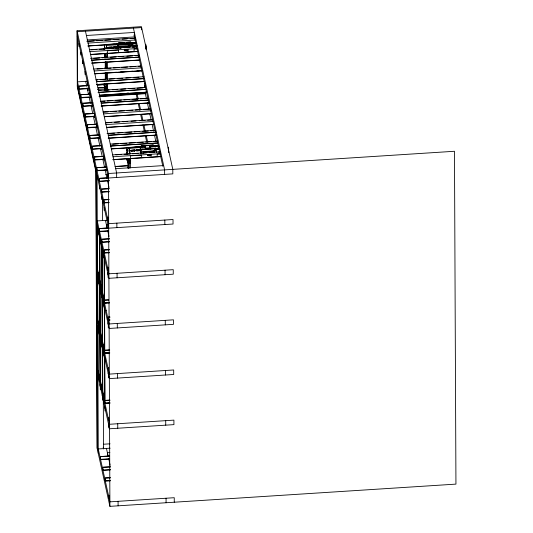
<?xml version="1.0" encoding="UTF-8"?>
<svg xmlns="http://www.w3.org/2000/svg" width="533" height="533" viewBox="0 0 533 533"><rect width="100%" height="100%" fill="white"/><g stroke="black" fill="none" stroke-linecap="round" stroke-linejoin="round"><path stroke-width="0.8" d="M144.956 87.126L144.963 86.133L145.129 87.705L145.109 83.168M108.579 48.25L108.785 47.863M108.452 48.163L108.679 47.177L112.17 47.164L112.01 48.063L109.611 48.25M115.614 47.863L113.716 47.823L114.055 47.524M117.353 47.69C118.266 45.698 112.989 45.845 113.716 47.823M136.734 46.358C132.364 48.296 132.171 43.939 136.741 45.372M134.789 150.799L131.424 151.119L131.071 150.319L134.569 149.966L134.816 150.892M139.926 150.699L136.588 150.912L136.701 150.499L140.059 150.446L136.688 150.779L136.341 149.986L139.839 149.626L140.086 150.559M156.002 149.48L159.287 149.047M156.455 149.666C154.597 148.527 158.454 147.581 159.287 148.347M104.495 49.342L104.368 45.751L104.601 48.423L105.161 47.783L108.885 48.143L112.17 47.77L111.717 47.677M112.17 47.717L117.433 47.43L116.98 47.337M134.816 150.746L134.456 151.079M105.201 79.344L105.794 79.024L105.767 72.495M127.627 46.105A34.732 18.309 -0.3 0 0 130.858 45.698L132.197 45.398L131.818 43.673L130.645 43.753A38.176 20.127 -0.3 0 1 119.532 44.466L118.359 44.539L118.366 45.138L118.632 46.364L119.918 46.404A34.792 18.342 -0.3 0 0 124.336 46.344L125.422 46.284A34.732 18.309 -0.3 0 0 126.534 46.198M118.632 46.364L118.739 46.264A35.731 18.842 -0.3 0 0 132.197 45.398M104.375 46.857L104.721 47.697M145.682 44.919L146.155 49.063M126.861 151.885L126.448 152.158L127.154 153.744L127.374 150.672M168.328 147.888L168.814 152.704M105.84 54.06L104.901 54.832L106.307 53.68M105.041 86.413L107.206 85.213L105.041 86.566L105.154 87.086L107.553 86.932M128.007 159.9L129.419 158.594L128.48 159.514M104.628 79.597L105.307 79.051L105.274 72.521M103.802 49.189L104.215 48.909M119.126 42.867L118.253 43.446L122.47 43.533L122.277 42.66L119.126 42.867L119.126 43.966M104.368 83.908L103.955 84.181L104.548 86.526A0.826 0.433 -0.3 0 0 105.248 86.899M104.368 84.347L104.102 85.3M126.867 152.325L126.448 152.598L126.907 153.937M134.376 150.419L129.466 150.739L128.926 147.601L140.685 146.562A29.175 15.384 -0.3 0 0 144.157 146.668L145.156 146.655L145.462 148.067L150.379 147.754L150.499 149.127L150.066 146.342L151.046 146.229A29.175 15.384 -0.3 0 0 154.37 145.682L158.281 145.716M140.912 147.521L140.905 146.422L141.771 145.835L144.929 145.636L145.123 147.601M128.926 148.454L140.692 147.414A29.175 15.384 -0.3 0 0 144.157 147.521L145.156 147.508L145.442 148.8M159.66 149.247L156.029 149.38M128.3 49.862L124.269 50.115M128.3 50.262L124.269 50.522M128.466 93.015L126.854 93.135M151.385 154.936L147.408 155.196M151.392 155.336L147.441 155.603M145.356 46.144L146.102 46.091M168.255 149.007L168.748 149.067M133.716 46.264L133.503 46.651M150.073 147.195L151.052 147.075A29.175 15.384 -0.3 0 0 154.377 146.535L159.114 146.515M95.807 171.1L77.305 86.946L77.058 30.787L141.418 26.65L172.799 169.374L172.819 173.878L108.459 178.009L77.285 36.217M86.399 35.498L134.383 32.42L134.403 36.924L87.252 39.948M86.752 41.234L135.435 38.103M88.405 41.327L94.181 40.954M96.653 40.794L102.429 40.428M104.908 40.268L110.684 39.895M113.982 39.682L118.932 39.369M122.237 39.156L127.187 38.836M130.485 38.623L135.435 38.303M87.958 43.106L135.842 39.955M127.194 42.347L130.352 42.147L131.444 42.6L127.387 43.213L127.194 42.347L127.2 43.446L127.167 43.093M122.483 42.847L124.702 42.7M105.834 44.499L117.42 43.759L118.966 42.72L130.438 41.98L132.397 42.793L135.668 42.587M129.566 42.993L127.2 43.146L129.992 43.126M136.461 42.687L132.311 43.206M87.972 45.911L106.127 44.745M109.425 44.532L114.375 44.212M87.998 46.031L106.154 44.865M111.93 44.492L114.402 44.339M117.433 47.377L117.786 47.357L117.573 43.906L106.274 44.625L107.113 48.77M117.34 44.772L106.28 45.478L106.727 47.517L108.426 47.404M118.04 43.839A29.175 15.384 -0.3 0 0 122.663 43.933A29.162 15.377 -0.3 0 1 118.053 43.859L118.04 43.593A29.175 15.384 -0.3 0 0 131.718 42.713L132.577 43.093L132.55 43.793L136.575 43.533M118.366 45.138L119.532 45.065A38.176 20.127 -0.3 0 0 130.652 44.352L131.818 44.279L132.091 45.498M108.739 47.29L112.057 47.077M113.722 46.971L117.047 46.757M133.47 45.705L136.728 45.492M108.752 47.444L117.786 46.804M133.35 45.805L132.997 46.378L133.35 46.351M133.756 45.831L136.941 45.631M106.82 47.763L117.46 47.084M133.237 46.065L136.561 45.851M108.552 47.843L117.427 47.277M133.31 46.251L136.748 46.078M134.543 46.644L136.734 46.504M89.464 49.749L136.495 46.731M91.116 49.842L96.893 49.476M99.365 49.316L105.141 48.943M107.619 48.783L113.396 48.41M115.868 48.256L121.644 47.883M124.122 47.723L129.899 47.35M132.371 47.19L136.495 46.931M89.844 51.674L136.901 48.576M137.228 48.863L134.069 49.063L134.083 51.668M90.683 54.426L137.714 51.401M90.71 54.553L137.741 51.528M104.082 53.56L104.521 54.473L104.408 53.413M106.9 53.053L107.533 57.297M107.093 53.093L107.433 55.146L105.014 55.359L104.901 54.679M107.419 56.325L105.021 56.485L104.901 55.958L105.021 56.631L107.419 56.478M90.523 58.37L139.206 55.245M93.821 58.363L99.598 57.99M102.076 57.831L107.026 57.511M110.324 57.297L116.101 56.931M118.579 56.771L123.529 56.451M126.827 56.238L132.604 55.865M135.082 55.712L139.206 55.445M105.028 57.757L107.426 57.604M91.756 60.169L139.613 57.091L91.729 60.242M91.743 63.047L139.599 59.976M91.769 63.174L139.626 60.096M93.708 69.043L140.739 66.025M97.006 69.037L102.782 68.664M105.261 68.504L111.037 68.131M113.509 67.971L119.285 67.604M121.764 67.444L127.54 67.071M130.012 66.911L135.788 66.545M138.267 66.385L140.739 66.225M94.088 70.976L141.145 67.871M111.537 72.541L116.467 72.222M120.578 71.962L124.682 71.695M127.973 71.482L132.904 71.169M137.008 70.902L141.118 70.642M94.921 73.721L141.958 70.702M94.947 73.847L141.985 70.822M96.067 79.777L143.923 76.699M96.067 79.977L97.712 79.87M100.191 79.71L105.967 79.337M109.265 79.124L114.215 78.804M117.52 78.598L122.47 78.278M125.768 78.065L130.718 77.745M134.023 77.532L138.973 77.218M87.332 81.229L77.485 81.862L108.659 223.66L173.018 219.523L173.038 224.027L108.679 228.164L77.298 85.44M96.473 81.622L143.504 78.604M96.446 81.702L144.303 78.624M96.46 84.5L144.316 81.429M96.486 84.627L144.343 81.549M89.011 88.625L79.111 89.258L79.071 86.133L88.278 85.547M97.226 84.967L103.995 84.534M88.998 85.62L79.071 86.133M97.253 85.093L103.848 84.667M104.102 84.86L104.408 85.52L104.308 83.848M104.548 85.147L104.481 86.213L104.475 83.994M107.666 86.806L105.174 87.032L105.188 89.731L107.586 89.577C106.327 78.691 107.799 85.507 107.679 90.51L107.393 89.191M88.984 88.298L79.084 88.938L78.704 87.412M98.059 87.718L104.661 87.292M98.085 88.038L104.688 87.619M107.559 88.058L105.161 88.212L105.048 87.692L105.161 88.365L107.559 88.212M87.472 90.104L89.124 89.997M97.399 89.464L104.841 88.984M105.168 89.491L107.566 89.337M144.923 87.412L144.743 85.866M98.425 90.503L145.456 87.479M98.425 90.703L100.897 90.543M104.202 90.33L109.152 90.01M112.45 89.797L117.4 89.484M120.705 89.271L125.655 88.951M128.953 88.738L134.729 88.365M137.208 88.212L142.984 87.838M98.005 92.402L146.688 89.278M98.805 92.429L146.662 89.351M90.896 97.193L80.996 97.832L80.956 94.701L90.03 94.121M90.057 94.241L80.956 94.701M99.638 95.174L146.675 92.156M99.664 95.3L146.702 92.276M90.87 96.873L80.969 97.506L80.59 95.98M99.118 96.34L145.329 93.368M99.145 96.666L145.356 93.695L145.322 91.969M100.784 101.23L147.814 98.205M100.784 101.43L104.908 101.163M107.386 101.004L112.336 100.684M115.634 100.471L121.411 100.104M123.889 99.944L129.659 99.571M132.137 99.411L137.914 99.045M140.392 98.885L147.814 98.405M92.755 105.441L82.848 106.074L82.835 103.275L92.742 102.636M82.835 103.275L92.769 102.762M101.19 103.076L148.221 100.057M101.163 103.155L148.194 100.131M92.782 105.761L82.882 106.4L82.868 103.395M101.177 105.96L149.033 102.882M101.203 106.08L149.06 103.002M103.142 111.957L150.173 108.932M103.142 112.157L108.092 111.837M110.564 111.677L116.341 111.304M118.819 111.15L124.595 110.777M127.067 110.617L132.844 110.244M135.322 110.084L141.098 109.718M143.57 109.558L149.347 109.185M94.314 116.54L85.24 117.127L85.193 114.002L94.274 113.416M94.301 113.542L85.193 114.002M103.522 113.882L151.405 110.731M94.288 116.221L85.207 116.8L84.827 115.275M104.355 116.634L151.392 113.609M104.381 116.754L151.419 113.736M105.501 122.683L152.531 119.659M105.501 122.883L111.277 122.51M114.575 122.297L119.525 121.984M122.83 121.771L127.78 121.451M131.078 121.238L136.028 120.918M139.333 120.711L145.109 120.338M147.581 120.178L152.531 119.858M97.499 127.22L87.599 127.853L87.552 124.729L96.633 124.142M96.66 124.269L87.552 124.729M105.88 124.609L152.938 121.511M97.472 126.894L87.565 127.527L87.185 126.001M106.713 127.36L153.751 124.336M106.74 127.48L153.777 124.462M107.033 133.463L155.716 130.332M109.505 133.503L114.462 133.183M117.76 132.97L122.71 132.657M126.008 132.444L131.784 132.071M134.263 131.911L139.213 131.598M142.511 131.385L148.287 131.011M150.766 130.852L155.716 130.532M99.031 138L89.957 138.58L89.91 135.455L99.818 134.816M99.018 134.996L89.91 135.455M108.266 135.262L156.122 132.184M108.239 135.335L156.096 132.264M99.005 137.674L89.924 138.26L89.544 136.728M108.252 138.14L156.109 135.062M108.279 138.26L156.136 135.189M110.218 144.137L157.248 141.112M112.69 144.177L118.466 143.803M120.944 143.65L126.721 143.277M129.193 143.117L134.969 142.744M137.447 142.584L143.224 142.218M145.696 142.058L151.472 141.685M153.95 141.525L157.248 141.312M101.39 148.727L92.316 149.307L92.269 146.182L101.35 145.596M101.377 145.722L92.269 146.182M110.624 145.989L157.655 142.964M110.597 146.062L157.628 143.044M101.363 148.401L92.282 148.987L91.903 147.461M149.846 145.322L152.998 145.116L154.097 145.569L150.033 146.189L149.846 145.322L149.846 146.422L149.813 146.069M145.869 145.769L148.834 145.576M128.48 147.474L140.066 146.728L141.618 145.689L153.084 144.956L155.043 145.769L158.321 145.556M144.929 146.435L141.518 146.815C143.297 145.909 145.829 147.781 144.929 145.636M111.43 148.814L130.412 147.594M133.71 147.381L138.66 147.061M111.457 148.934L130.438 147.714M135.389 147.401L138.693 147.188M140.485 150.539L140.479 149.14L155.689 148.161L156.635 152.451M140.479 149.387L142.884 149.233M146.881 148.98L151.685 148.667M131.385 150.266L134.709 150.053M136.368 149.946L139.693 149.733M154.93 148.747L153.757 148.82A38.176 20.127 -0.3 0 1 142.644 149.533L141.472 149.606L141.851 151.332A35.731 18.842 -0.3 0 0 155.31 150.473L154.93 148.747L154.936 150.213M156.122 148.674L159.374 148.467M131.071 150.379L129.379 150.486L129.939 153.904M134.816 150.139L136.341 150.04M140.086 149.8L140.432 149.78L140.998 152.891M155.689 148.161L155.696 149.56L155.996 148.774M131.404 150.413L134.622 150.206M136.235 150.106L140.266 149.846M155.616 148.86L158.794 148.654M136.015 150.319L140.106 150.053M155.889 149.04L159.207 148.827M131.198 150.819L134.429 150.612M136.042 150.506L140.072 150.246M155.962 149.227L159.26 149.013M126.974 153.751L127.047 154.057A0.826 0.433 -0.3 0 0 127.2 154.27L127.021 148.727C126.288 152.551 128.373 150.179 131.078 150.926M134.822 150.686L136.341 150.592M140.086 150.353L140.439 150.326M155.649 149.347L156.002 149.327M129.466 151.765L130.212 153.804M153.77 151.019L154.936 150.946M112.576 154.863L160.433 151.792M115.874 154.85L121.651 154.483M124.129 154.323L129.905 153.95M132.377 153.79L138.154 153.417M140.632 153.264L146.408 152.891M149.706 152.678L154.657 152.358M157.955 152.145L159.607 152.045M104.548 159.074L94.641 159.713L94.627 156.909L104.535 156.276M94.627 156.909L104.561 156.396M112.956 156.789L160.013 153.691M160.34 153.93L157.182 154.13L157.195 156.735M104.575 159.4L94.674 160.033L94.661 157.035M112.969 159.594L160.826 156.515M112.996 159.713L160.853 156.642M129.419 158.747L130.179 158.548L130.558 162.918L128.16 163.071L128.02 162.452M130.525 160.273L128.127 160.426L128.007 159.753M130.532 161.399L128.133 161.552L128.013 161.026L128.133 161.699L130.532 161.546M128.133 162.825L130.532 162.672M106.933 170.127L97.033 170.76L96.986 167.635L106.067 167.056M115.141 166.469L128.346 165.623M106.094 167.175L96.986 167.635M115.168 166.596L128.373 165.743M115.681 168.668L163.658 165.583M106.906 169.8L96.999 170.44L96.62 168.914M104.355 170.42L107.166 170.24M77.058 30.787L108.439 173.505L454.469 151.272L455.942 484.117L109.911 506.35L97.033 447.78L95.8 169.594M105.627 174.717L108.112 174.558M109.292 180.854L99.391 181.486L99.345 178.362L108.426 177.782M108.452 177.902L99.345 178.362M109.265 180.527L99.358 181.167L98.978 179.641M109.172 191.74L101.75 192.22L101.703 189.088L109.132 188.615M109.158 188.735L101.703 189.088M109.145 191.414L101.716 191.893L101.337 190.368M109.058 202.627L104.108 202.946L104.062 199.815L109.018 199.502M109.045 199.622L104.062 199.815M109.025 202.3L104.075 202.62L103.695 201.094M107.1 220.282L97.253 220.915L108.879 273.809L173.245 269.671L173.265 274.182L108.899 278.313L97.273 225.419M108.046 224.6L106.393 224.706L106.4 226.958M108.685 231.056L99.611 231.642L99.571 228.517L108.645 227.931M108.672 228.057L99.571 228.517M108.659 230.736L99.584 231.315L99.205 229.79M109.392 241.889L101.97 242.368L101.93 239.244L109.352 238.764M109.378 238.891L101.93 239.244M109.365 241.569L101.943 242.042L101.563 240.516M109.278 252.775L104.328 253.095L104.288 249.97L109.238 249.651M109.265 249.777L104.288 249.97M109.252 252.455L104.301 252.775L103.922 251.243M108.632 299.852L104.508 300.119L108.659 299.979M104.521 302.844L109.472 302.531M109.472 302.604L104.521 302.924L102.349 292.983L102.149 247.938L104.321 257.799M109.498 302.931L104.548 303.25L104.348 257.599M106.207 310.526L104.581 310.752M109.938 320.16L108.292 320.26L108.246 317.135L109.898 317.028M109.925 317.155L108.246 317.135M109.911 319.833L108.259 319.94L107.886 318.414M109.678 349.954L104.728 350.274L109.705 350.081M104.741 352.933L109.691 352.613M109.691 352.759L104.741 353.073L102.569 343.072L102.376 298.02L104.541 307.887M109.718 353.079L104.768 353.399L104.568 307.754M101.93 389.376L100.311 389.603L100.297 386.598M109.905 400.103L104.948 400.423L109.931 400.23M104.961 403.128L109.911 402.808M109.911 402.908L104.961 403.228L102.796 393.261L102.596 348.216L104.761 358.076M109.945 403.234L104.994 403.548L104.788 357.903M103.402 444.242L110.031 443.816M110.151 448.186L98.259 448.946L109.891 501.846L174.251 497.709L174.271 502.213M109.878 452.577L107.399 452.737L107.413 455.742M109.691 459.093L100.617 459.679L100.577 456.548L109.651 455.968M109.678 456.088L100.577 456.548M109.665 458.766L100.59 459.353L100.211 457.827M110.404 469.926L102.976 470.406L102.936 467.274L110.364 466.801M110.391 466.921L102.936 467.274M110.371 469.6L102.949 470.079L102.569 468.554M110.284 480.813L105.334 481.132L105.294 478.001L110.244 477.688M110.271 477.808L105.294 478.001M110.258 480.486L105.307 480.806L104.928 479.28M147.828 151.672L148.734 151.619M145.123 146.502L140.905 146.422M131.531 151.265L131.105 150.966L134.822 150.839M127.22 158.654L127.234 160.826L127.76 160.913M127.28 158.501L129.419 159.047M127.067 159.294L127.18 160.346L127.86 160.806M145.682 45.065L145.569 44.212M168.328 148.041L168.215 147.188M128 162.085L127.234 160.826M104.168 53.44L104.268 53.786M168.295 148.027L168.341 148.427M133.43 28.102L164.61 169.9L164.63 174.404M133.99 35.038L162.845 166.296M144.963 86.133L145.302 87.692M145.229 93.122L146.302 97.985M147.368 102.842L148.794 109.325M149.86 114.189L151.112 119.858M152.178 124.722L153.604 131.205M154.497 135.255L155.916 141.738M132.577 43.093L133.523 47.377M132.55 43.793L132.85 45.145M155.869 150.346L156.216 151.912M143.264 152.072L143.264 151.818A54.959 28.982 -0.3 0 0 154.144 151.119L154.497 152.724M150.066 146.342L150.379 147.754M149.58 145.529L149.8 146.548M137.214 94.461L138.107 98.512M139.18 103.369L140.599 109.851M141.671 114.715L142.917 120.385M143.983 125.248L145.409 131.731M146.302 135.782L147.728 142.264M136.168 94.101L137.414 99.771M138.307 103.822L139.733 110.304M140.619 114.355L142.044 120.838M142.937 124.889L144.363 131.371M145.256 135.422L146.682 141.905M120.518 48.35L120.152 46.751A54.959 28.982 -0.3 0 0 131.031 46.051L131.038 46.298M143.264 151.818L143.624 153.424M118.359 44.539L118.739 46.264M118.313 48.356L117.367 44.072L118.053 43.613A29.162 15.377 -0.3 0 0 131.711 42.733L131.718 42.986M140.479 149.14L141.418 153.424M117.333 44.166L117.333 43.919M140.432 149.78L139.986 146.888M140.446 151.299L140.939 153.537M128.926 147.601L129.759 151.745M129.379 151.039L129.985 153.79M130.105 158.554L130.458 160.153L130.445 155.849L141.618 155.13L141.631 157.735M104.341 54.486L104.408 54.792A0.826 0.433 -0.3 0 0 105.327 55.172M105.754 68.444L105.721 61.881M107.206 89.164L107.506 90.523M105.188 89.731L105.048 89.118M85.453 31.187L116.627 172.978L116.647 177.482M78.897 46.491L78.911 43.613M80.776 55.066L80.789 52.181M85.02 74.36L85.033 71.482M87.379 85.087L87.392 82.209M89.737 95.813L89.751 92.935M92.096 106.54L92.109 103.662M96.813 127.993L96.826 125.115M99.171 138.72L99.185 135.842M101.53 149.447L101.543 146.568M103.888 160.173L103.902 157.295M107.633 177.189L107.646 174.311M85.673 81.336L86.746 86.199M87.099 87.818L88.525 94.301M89.238 97.539L90.483 103.215M91.016 105.641L92.802 113.749M93.335 116.174L95.114 124.282M95.827 127.52L97.432 134.816M98.145 138.054L99.924 146.155M100.464 148.587L102.243 156.689M102.776 159.12L104.561 167.222M105.094 169.654L107.053 178.568M107.406 180.187L109.012 187.483M107.833 216.958L107.846 219.962M82.848 106.074L82.468 104.548M94.641 159.713L94.261 158.188M107.819 219.636L107.439 218.11M99.391 188.875L99.411 185.997M101.75 199.602L101.77 196.724M104.108 210.328L104.128 207.45M107.853 227.344L107.866 224.466M105.441 220.389L107.206 228.404M107.733 230.809L108.965 236.419M108.052 267.106L108.066 270.111M108.039 269.785L107.659 268.259M99.604 236.346L97.432 226.485L97.632 271.53L99.804 281.471M101.963 247.072L99.791 237.212L99.991 282.257L102.163 292.197M108.059 274.695L107.679 272.769M97.439 227.984L99.404 236.925M99.798 238.711L101.763 247.652M102.156 249.437L104.122 258.378M108.072 277.493L108.086 274.615M97.626 270.024L99.591 278.966M99.984 280.751L101.95 289.692M102.343 291.484L104.308 300.419M97.472 271.064L109.105 323.964L173.465 319.827L173.485 324.331L109.125 328.468L97.492 275.568M99.824 286.434L97.659 276.567L97.852 321.612L100.024 331.619M102.183 297.161L100.017 287.294L100.211 332.339L102.383 342.346M108.286 324.844L107.906 322.918M97.666 278.073L99.631 287.007M100.024 288.799L101.99 297.734M102.383 299.526L104.348 308.46M108.292 327.648L108.312 324.77M108.499 367.41L108.512 370.415M97.845 320.113L99.811 329.054M100.204 330.84L102.169 339.781M102.563 341.566L104.528 350.507M108.485 370.089L108.106 368.563M97.692 321.219L109.325 374.113L173.685 369.975L173.705 374.486L109.345 378.617L97.712 325.723M100.044 336.623L97.879 326.762L98.079 371.807L100.244 381.775M102.403 347.349L100.237 337.489L100.437 382.534L102.603 392.501M108.505 374.999L108.126 373.067M97.885 328.261L99.851 337.202M100.244 338.988L102.209 347.929M102.603 349.715L104.568 358.656M108.519 377.797L108.532 374.919M108.719 417.566L108.732 420.564M98.072 370.308L100.037 379.243M100.431 381.035L102.396 389.969M102.789 391.762L104.754 400.696M108.705 420.244L108.326 418.718M97.919 371.368L109.545 424.268L173.905 420.131L173.925 424.634L109.565 428.772L97.939 375.872M100.271 386.678L99.884 384.753M102.629 397.405L102.243 395.479M104.988 408.131L104.601 406.206M108.725 425.147L108.346 423.222M102.636 400.21L102.656 397.332M104.994 410.936L105.014 408.058M108.739 427.952L108.752 425.074M106.447 448.42L108.212 456.435M108.739 458.84L110.151 465.256M103.209 447.174L103.522 448.613M109.065 495.144L109.078 498.148M109.045 497.822L108.665 496.296M104.754 90.57L104.661 86.206M106.733 48.07L106.82 48.789M127.027 149.833L127.14 150.886M127.041 152.685L127.154 153.744M104.568 54.952L104.635 55.525M105.141 67.338L105.261 68.444L105.228 61.915M104.708 86.686L104.774 87.259M104.555 87.998L104.668 89.058M122.25 43.406L122.317 43.919L122.277 42.66M168.561 147.674L168.568 149.2M164.83 220.049L164.85 224.553M165.05 270.198L165.07 274.708M165.27 320.353L165.29 324.857M165.496 370.502L165.516 375.012M165.716 420.657L165.736 425.161M166.056 498.235L166.076 502.739M154.956 145.929L154.963 146.782M154.37 145.682L154.377 146.535M152.998 145.116L153.004 146.215M151.519 157.102L147.301 157.368M145.915 44.705L145.915 49.362M141.631 29.828L141.625 27.576L77.265 31.713L77.505 86.366M141.771 145.835L141.778 146.941M140.685 146.562L140.692 147.414M140.219 146.875L140.226 147.728M131.818 43.673L131.818 44.279M130.352 42.147L130.352 42.946M130.498 167.982L130.638 160.147L128.147 160.366L128.16 163.071M129.292 168.181L129.372 162.958L128.513 163.018L128.486 168.235M128.406 52.034L124.196 52.301M128.366 162.525L128.393 168.188M127.887 160.926L127.92 168.201M127.174 158.894L127.18 160.346M126.714 152.831L126.714 153.271M126.594 152.838L126.601 153.277M120.152 46.997L120.152 46.751A54.892 28.935 -0.3 0 0 124.729 46.604L125.628 46.551A54.892 28.935 -0.3 0 0 131.025 46.058M118.519 52.667L118.506 50.062L107.333 50.782L107.353 55.086M116.854 223.134L116.874 227.638M117.073 273.282L117.093 277.786M117.293 323.438L117.313 327.942M117.513 373.586L117.533 378.09M117.74 423.742L117.76 428.246M118.079 501.32L118.099 505.824M108.439 173.505L109.911 506.35M107.433 55.146L107.439 57.171M107.38 62.088L107.413 68.684M107.426 72.808L107.459 79.397M107.473 83.521L107.493 86.819M106.627 61.935L106.653 68.484M106.673 72.581L106.7 78.318M106.52 83.861L106.447 85.413M106.347 84.054L106.353 85.393M106.114 83.888L106.12 85.367M105.82 61.988L105.847 68.537M105.867 72.635L105.894 78.364M105.034 55.299L105.048 58.004L104.908 57.384M104.521 54.473L104.581 57.857M104.221 84.854L104.221 85.293M104.115 256.873L104.315 301.925M104.341 306.961L104.535 352.007M104.561 357.157L104.761 402.202M102.423 199.842L102.516 220.602M103.309 399.97L103.529 448.966M101.99 246.872L102.189 292.517M102.209 297.028L102.409 342.672M102.429 347.176L102.636 392.821M101.756 246.146L101.956 291.198M101.983 296.235L102.176 341.28M102.203 346.43L102.403 391.475M99.631 236.146L99.831 281.79M99.851 286.294L100.051 331.946M100.071 336.45L100.277 382.094M99.398 235.419L99.598 280.465M99.624 285.508L99.818 330.553M99.844 335.697L100.044 380.749M97.053 175.264L98.279 453.456M96.1 170.953L97.332 449.139M82.675 60.749L82.688 63.753L82.648 60.829M150.113 151.452A38.176 20.127 -0.3 0 1 147.328 151.645M119.126 43.666L122.317 43.619L119.126 43.666M153.004 145.915L149.846 146.122L153.331 146.055L153.004 145.915M94.481 117.393L94.441 114.462L94.481 117.393"/></g></svg>
